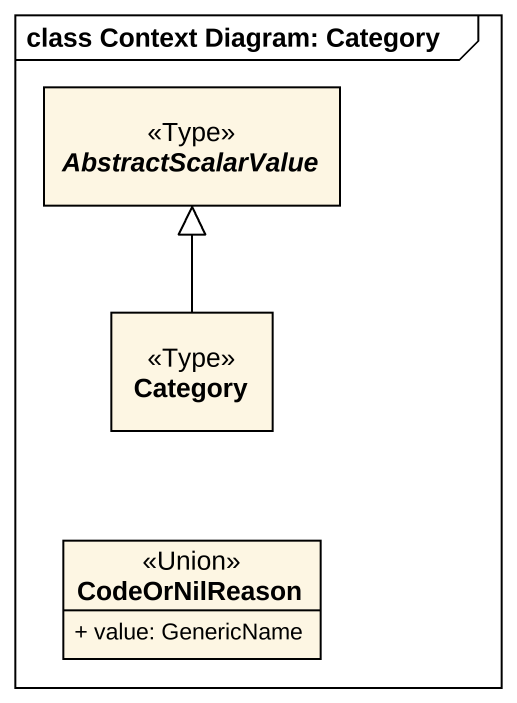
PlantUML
@startuml
mainframe class Context Diagram: Category
hide circle
hide empty members
skinparam classAttributeIconSize 0
abstract class AbstractScalarValue <<Type>>
class Category <<Type>>
class CodeOrNilReason <<Union>> {
  + value: GenericName
}
Category -up-|> AbstractScalarValue
@enduml
